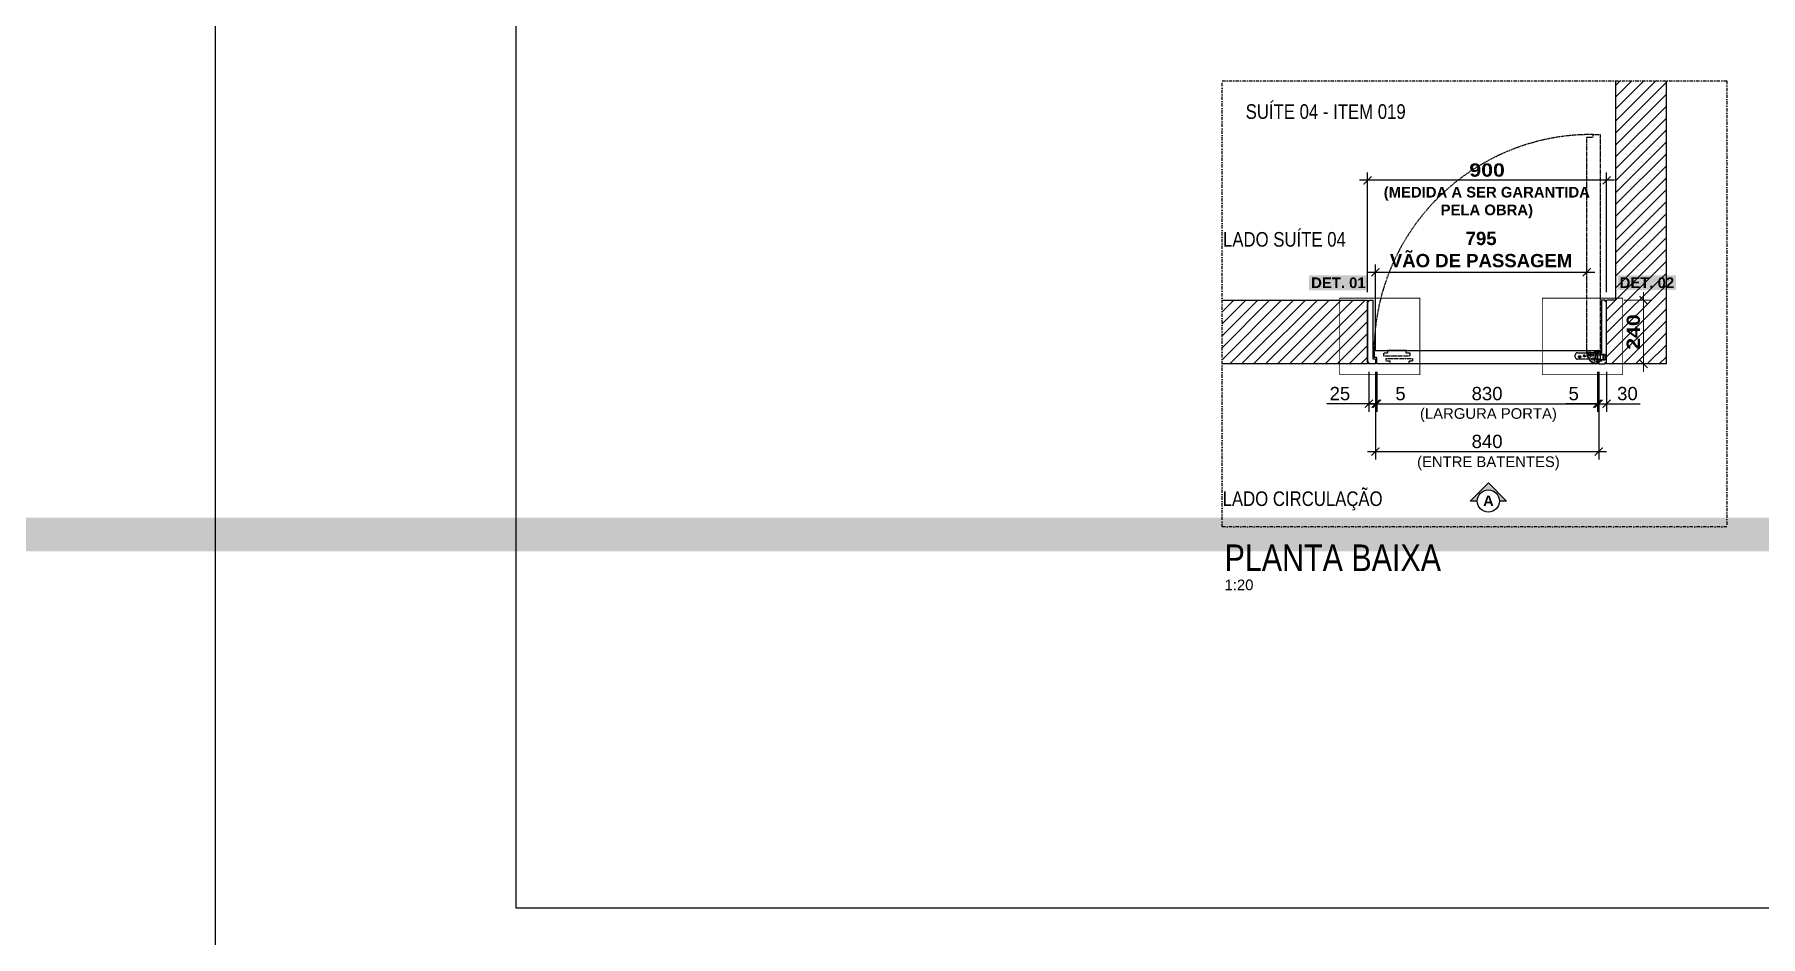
# Model space of a CAD drawing. Header units: millimetres. Extents: x -63251 to 507826, y 5339 to 217512.
# Drawn here: x 52101 to 58597, y 87671 to 91065 of the extents above; entities that cross this region are included whole.
import ezdxf
from ezdxf import colors
from ezdxf.entities.mleader import LeaderData, LeaderLine
from ezdxf.math import Vec2, Vec3

# ---------------------------------------------------------------- set-up
doc = ezdxf.new("R2010")
doc.units = ezdxf.units.MM
doc.header["$PDMODE"] = 3
for name, pattern in [('CONTINU', [0]), ('TRAÇO 1-1', [9.524999999999995, 6.349999999999998, -3.174999999999998]), ('TRAÇO E PONTO 1-1', [25.399999999999995, 12.7, -6.349999999999998, 0, -6.349999999999998])]:
    doc.linetypes.add(name, pattern=pattern)
doc.layers.add('ARQ-COTA', color=12, linetype='Continuous', lineweight=9)
for name, color, linetype in [('COTAS', 9, 'Continuous'), ('DB 1475.24 - Amanda Rosales e Bruno Haidar - Terreo - Obra$0$ARQ-PISO-01', 8, 'Continuous'), ('DETALHE', 10, 'Continuous'), ('FERRAGEM', 3, 'Continuous'), ('LAYOUT', 4, 'Continuous'), ('MARCENARIA', 4, 'Continuous'), ('MARCENARIA . M', 4, 'Continuous'), ('PAREDE', 94, 'Continuous'), ('PROJEÇÃO', 8, 'Continuous'), ('TEXTO', 105, 'Continuous'), ('TEXTO TRAÇO PONTO', 105, 'TRAÇO E PONTO 1-1')]:
    doc.layers.add(name, color=color, linetype=linetype)
doc.styles.add('1-1', font='arial.ttf', dxfattribs={"height": 0.2})
doc.styles.add('MEDIDA OFICIAL', font='ariblk.ttf')
doc.styles.add('PADRÃO', font='arial.ttf')
doc.styles.add('PADRÃO NEGRITO', font='arialbd.ttf')
doc.styles.add('TITULO', font='swissck.ttf')
doc.dimstyles.new('1-20', dxfattribs={"dimscale": 20, "dimtxt": 2.5, "dimasz": 1.5, "dimexe": 1.5, "dimexo": 1.5, "dimtad": 1, "dimtxsty": 'PADRÃO', "dimblk": 'ARCHTICK', "dimcen": 2.5, "dimdle": 1.5, "dimclrd": 9, "dimclre": 9, "dimclrt": 6, "dimadec": 0, "dimazin": 0, "dimtfac": 1, "dimtmove": 0, "dimatfit": 3, "dimfxl": 1.25, "dimlwd": -1, "dimlwe": -1, "dimarcsym": 0})
doc.dimstyles.new('1-20 VERDE', dxfattribs={"dimscale": 20, "dimtxt": 2.5, "dimasz": 1.5, "dimexe": 1.5, "dimexo": 1.5, "dimtad": 1, "dimtxsty": 'PADRÃO NEGRITO', "dimblk": 'ARCHTICK', "dimcen": 2.5, "dimdle": 1.5, "dimclrd": 9, "dimclre": 9, "dimclrt": 102, "dimadec": 0, "dimazin": 0, "dimtfac": 1, "dimtmove": 0, "dimatfit": 3, "dimfxl": 1.25, "dimlwd": -1, "dimlwe": -1, "dimarcsym": 0})
doc.dimstyles.new('Med. Ofic.1-20', dxfattribs={"dimscale": 20, "dimtxt": 2.5, "dimasz": 1.5, "dimexe": 1.5, "dimexo": 1.5, "dimtad": 1, "dimtxsty": 'MEDIDA OFICIAL', "dimblk": 'ARCHTICK', "dimcen": 2.5, "dimdle": 1.5, "dimclrd": 9, "dimclre": 9, "dimclrt": 10, "dimadec": 0, "dimazin": 0, "dimtfac": 1, "dimtmove": 0, "dimatfit": 3, "dimfxl": 1.25, "dimlwd": -1, "dimlwe": -1, "dimarcsym": 0})

# ---------------------------------------------------------------- blocks, each defined once
blk = doc.blocks.new('_ArchTick')
at = {"color": 0, "linetype": 'ByBlock', "const_width": 0.15}
blk.add_lwpolyline([(-0.5, -0.5), (0.5, 0.5)], dxfattribs=at)
blk = doc.blocks.new('*D1465')
at = {"layer": 'ARQ-COTA', "color": 9, "transparency": 16777216}
for p, q in [((58082.78256184279, 90065.69734134129), (58186.69057094271, 90065.69734134129)), ((58082.78256184279, 89825.69734134129), (58186.69057094271, 89825.69734134129))]:
    blk.add_line(p, q, dxfattribs=at)
at = {"layer": 'ARQ-COTA', "color": 9, "linetype": 'Continuous', "transparency": 16777216}
blk.add_line((58156.69057094271, 90095.69734134129), (58156.69057094271, 89795.69734134129), dxfattribs=at)
at = {"layer": 'Defpoints', "color": 0, "transparency": 16777216}
for p in [(58052.78256184279, 90065.69734134129), (58052.78256184279, 89825.69734134129), (58156.69057094271, 89825.69734134129)]:
    blk.add_point(p, dxfattribs=at)
at = {"layer": 'ARQ-COTA', "color": 9, "transparency": 16777216, "xscale": 30, "yscale": 30, "zscale": 30}
for p, rotation in [((58156.69057094271, 90065.69734134129), 90), ((58156.69057094271, 89825.69734134129), 270)]:
    blk.add_blockref('_ArchTick', p, dxfattribs=dict(at, rotation=rotation))
at = {"layer": 'ARQ-COTA', "color": 10, "transparency": 16777216, "insert": (58118.33791064259, 89945.69734134126), "char_height": 50, "attachment_point": 5, "rotation": 90, "style": 'MEDIDA OFICIAL'}
blk.add_mtext('240', dxfattribs=at)
blk = doc.blocks.new('*D1466')
at = {"layer": 'COTAS', "color": 9, "ltscale": 0.4, "transparency": 16777216}
for p, q in [((57117.7820335358, 90170.3699461304), (57972.7647224809, 90170.3699461304)), ((57147.7820335358, 89874.69779349279), (57147.7820335358, 90200.3699461304)), ((57942.7647224809, 90167.69403418861), (57942.7647224809, 90200.3699461304))]:
    blk.add_line(p, q, dxfattribs=at)
at = {"layer": 'Defpoints', "color": 0, "ltscale": 0.4, "transparency": 16777216}
for p in [(57942.7647224809, 90170.3699461304), (57942.7647224809, 90137.69403418861), (57147.7820335358, 89844.69779349279)]:
    blk.add_point(p, dxfattribs=at)
at = {"layer": 'COTAS', "color": 9, "ltscale": 0.4, "transparency": 16777216, "xscale": 30, "yscale": 30, "zscale": 30, "rotation": 180}
blk.add_blockref('_ArchTick', (57147.7820335358, 90170.3699461304), dxfattribs=at)
at = {"layer": 'COTAS', "color": 9, "ltscale": 0.4, "transparency": 16777216, "xscale": 30, "yscale": 30, "zscale": 30}
blk.add_blockref('_ArchTick', (57942.7647224809, 90170.3699461304), dxfattribs=at)
at = {"layer": 'COTAS', "color": 102, "ltscale": 0.4, "transparency": 16777216, "insert": (57545.27337800835, 90255.81219260607), "char_height": 50, "width": 753.9793209792115, "attachment_point": 5, "style": 'PADRÃO NEGRITO'}
blk.add_mtext('795 ^JVÃO DE PASSAGEM', dxfattribs=at)
blk = doc.blocks.new('*D1184')
at = {"layer": 'COTAS', "color": 9, "transparency": 16777216}
for p, q in [((57147.7820335358, 89795.69734134126), (57147.7820335358, 89645.69734134126)), ((57152.7820335358, 89795.69734134126), (57152.7820335358, 89645.69734134126)), ((57147.7820335358, 89675.69734134126), (57117.7820335358, 89675.69734134126)), ((57147.7820335358, 89675.69734134126), (57152.7820335358, 89675.69734134126)), ((57152.7820335358, 89675.69734134126), (57270.9334660051, 89675.69734134126))]:
    blk.add_line(p, q, dxfattribs=at)
at = {"layer": 'Defpoints', "color": 0, "transparency": 16777216}
for p in [(57147.7820335358, 89825.69734134126), (57152.7820335358, 89825.69734134126), (57152.7820335358, 89675.69734134126)]:
    blk.add_point(p, dxfattribs=at)
at = {"layer": 'COTAS', "color": 9, "transparency": 16777216, "xscale": 30, "yscale": 30, "zscale": 30}
blk.add_blockref('_ArchTick', (57147.7820335358, 89675.69734134126), dxfattribs=at)
at = {"layer": 'COTAS', "color": 9, "transparency": 16777216, "xscale": 30, "yscale": 30, "zscale": 30, "rotation": 180}
blk.add_blockref('_ArchTick', (57152.7820335358, 89675.69734134126), dxfattribs=at)
at = {"layer": 'COTAS', "color": 6, "transparency": 16777216, "insert": (57241.85774977045, 89713.62367149132), "char_height": 50, "attachment_point": 5, "style": 'PADRÃO'}
blk.add_mtext('5', dxfattribs=at)
blk = doc.blocks.new('*D1185')
at = {"layer": 'COTAS', "color": 9, "transparency": 16777216}
for p, q in [((57152.7820335358, 89795.69734134126), (57152.7820335358, 89645.69734134129)), ((57982.78433525909, 89795.69756628713), (57982.78433525909, 89645.69734134129)), ((57122.7820335358, 89675.69734134129), (58012.78433525909, 89675.69734134129))]:
    blk.add_line(p, q, dxfattribs=at)
at = {"layer": 'Defpoints', "color": 0, "transparency": 16777216}
for p in [(57152.7820335358, 89825.69734134126), (57982.78433525909, 89825.69756628713), (57982.78433525909, 89675.69734134129)]:
    blk.add_point(p, dxfattribs=at)
at = {"layer": 'COTAS', "color": 9, "transparency": 16777216, "xscale": 30, "yscale": 30, "zscale": 30, "rotation": 180}
blk.add_blockref('_ArchTick', (57152.7820335358, 89675.69734134129), dxfattribs=at)
at = {"layer": 'COTAS', "color": 9, "transparency": 16777216, "xscale": 30, "yscale": 30, "zscale": 30}
blk.add_blockref('_ArchTick', (57982.78433525909, 89675.69734134129), dxfattribs=at)
at = {"layer": 'COTAS', "color": 6, "transparency": 16777216, "insert": (57567.78318439744, 89713.74304393338), "char_height": 50, "attachment_point": 5, "style": 'PADRÃO'}
blk.add_mtext('830', dxfattribs=at)
blk = doc.blocks.new('*D1186')
at = {"layer": 'COTAS', "color": 9, "transparency": 16777216}
for p, q in [((57982.78433525909, 89795.69756628713), (57982.78433525909, 89645.69734134129)), ((57987.78279178908, 89795.69726740767), (57987.78279178908, 89645.69734134129)), ((57982.78433525909, 89675.69734134129), (57864.63290278978, 89675.69734134129)), ((57987.78279178908, 89675.69734134129), (57982.78433525909, 89675.69734134129)), ((57987.78279178908, 89675.69734134129), (58017.78279178908, 89675.69734134129))]:
    blk.add_line(p, q, dxfattribs=at)
at = {"layer": 'Defpoints', "color": 0, "transparency": 16777216}
for p in [(57982.78433525909, 89825.69756628713), (57987.78279178908, 89825.69726740767), (57982.78433525909, 89675.69734134129)]:
    blk.add_point(p, dxfattribs=at)
at = {"layer": 'COTAS', "color": 9, "transparency": 16777216, "xscale": 30, "yscale": 30, "zscale": 30}
blk.add_blockref('_ArchTick', (57982.78433525909, 89675.69734134129), dxfattribs=at)
at = {"layer": 'COTAS', "color": 9, "transparency": 16777216, "xscale": 30, "yscale": 30, "zscale": 30, "rotation": 180}
blk.add_blockref('_ArchTick', (57987.78279178908, 89675.69734134129), dxfattribs=at)
at = {"layer": 'COTAS', "color": 6, "transparency": 16777216, "insert": (57893.70861902444, 89713.62367149135), "char_height": 50, "attachment_point": 5, "style": 'PADRÃO'}
blk.add_mtext('5', dxfattribs=at)
blk = doc.blocks.new('*D1187')
at = {"layer": 'COTAS', "color": 9, "transparency": 16777216}
for p, q in [((57147.78203353583, 89645.69734134129), (57147.78203353583, 89465.69734134129)), ((57987.78279178908, 89645.69734134123), (57987.78279178908, 89465.69734134129)), ((57117.78203353583, 89495.69734134129), (58017.78279178908, 89495.69734134129))]:
    blk.add_line(p, q, dxfattribs=at)
at = {"layer": 'Defpoints', "color": 0, "transparency": 16777216}
for p in [(57147.78203353583, 89675.69734134129), (57987.78279178908, 89675.69734134123), (57987.78279178908, 89495.69734134129)]:
    blk.add_point(p, dxfattribs=at)
at = {"layer": 'COTAS', "color": 9, "transparency": 16777216, "xscale": 30, "yscale": 30, "zscale": 30, "rotation": 180}
blk.add_blockref('_ArchTick', (57147.78203353583, 89495.69734134129), dxfattribs=at)
at = {"layer": 'COTAS', "color": 9, "transparency": 16777216, "xscale": 30, "yscale": 30, "zscale": 30}
blk.add_blockref('_ArchTick', (57987.78279178908, 89495.69734134129), dxfattribs=at)
at = {"layer": 'COTAS', "color": 6, "transparency": 16777216, "insert": (57567.78241266245, 89533.72599072738), "char_height": 50, "attachment_point": 5, "style": 'PADRÃO'}
blk.add_mtext('840', dxfattribs=at)
blk = doc.blocks.new('*D1188')
at = {"layer": 'COTAS', "color": 9, "transparency": 16777216}
for p, q in [((57987.78279178908, 89795.69726740767), (57987.78279178908, 89645.69734134129)), ((58017.78256184276, 89795.69734134126), (58017.78256184276, 89645.69734134129)), ((57957.78279178908, 89675.69734134129), (58017.78256184276, 89675.69734134129)), ((58017.78256184276, 89675.69734134129), (58144.20138858219, 89675.69734134129))]:
    blk.add_line(p, q, dxfattribs=at)
at = {"layer": 'Defpoints', "color": 0, "transparency": 16777216}
for p in [(57987.78279178908, 89825.69726740767), (58017.78256184276, 89825.69734134126), (58017.78256184276, 89675.69734134129)]:
    blk.add_point(p, dxfattribs=at)
at = {"layer": 'COTAS', "color": 9, "transparency": 16777216, "xscale": 30, "yscale": 30, "zscale": 30, "rotation": 180}
blk.add_blockref('_ArchTick', (57987.78279178908, 89675.69734134129), dxfattribs=at)
at = {"layer": 'COTAS', "color": 9, "transparency": 16777216, "xscale": 30, "yscale": 30, "zscale": 30}
blk.add_blockref('_ArchTick', (58017.78256184276, 89675.69734134129), dxfattribs=at)
at = {"layer": 'COTAS', "color": 6, "transparency": 16777216, "insert": (58095.99197521247, 89713.74304393338), "char_height": 50, "attachment_point": 5, "style": 'PADRÃO'}
blk.add_mtext('30', dxfattribs=at)
blk = doc.blocks.new('*D1189')
at = {"layer": 'COTAS', "color": 9, "transparency": 16777216}
for p, q in [((57122.78256184276, 89795.69734134126), (57122.78256184276, 89645.69734134129)), ((57147.7820335358, 89795.69734134126), (57147.7820335358, 89645.69734134129)), ((57122.78256184276, 89675.69734134129), (56964.9312657991, 89675.69734134129)), ((57147.7820335358, 89675.69734134129), (57122.78256184276, 89675.69734134129)), ((57147.7820335358, 89675.69734134129), (57177.7820335358, 89675.69734134129))]:
    blk.add_line(p, q, dxfattribs=at)
at = {"layer": 'Defpoints', "color": 0, "transparency": 16777216}
for p in [(57122.78256184276, 89825.69734134126), (57147.7820335358, 89825.69734134126), (57122.78256184276, 89675.69734134129)]:
    blk.add_point(p, dxfattribs=at)
at = {"layer": 'COTAS', "color": 9, "transparency": 16777216, "xscale": 30, "yscale": 30, "zscale": 30}
blk.add_blockref('_ArchTick', (57122.78256184276, 89675.69734134129), dxfattribs=at)
at = {"layer": 'COTAS', "color": 9, "transparency": 16777216, "xscale": 30, "yscale": 30, "zscale": 30, "rotation": 180}
blk.add_blockref('_ArchTick', (57147.7820335358, 89675.69734134129), dxfattribs=at)
at = {"layer": 'COTAS', "color": 6, "transparency": 16777216, "insert": (57013.85691382094, 89713.72599072738), "char_height": 50, "attachment_point": 5, "style": 'PADRÃO'}
blk.add_mtext('25', dxfattribs=at)
blk = doc.blocks.new('I 02')
at = {"layer": 'TEXTO', "linetype": 'CONTINU'}
h = blk.add_hatch(color=8, dxfattribs=at)
edge = h.paths.add_edge_path()
edge.add_line((-1945.137073687943, 2848.705916436247), (-1951.755593159756, 2855.324435908059))
edge.add_line((-1951.755593159727, 2855.324435908088), (-1951.755593159763, 2852.761916436204))
edge.add_ellipse((-1951.755593159814, 2848.705916436247), major_axis=(2.868025104479564, 2.868025104479564), ratio=0.9999999999968038, start_angle=225.0000000000916, end_angle=405.0000000000916, ccw=False)
edge.add_line((-1951.755593159814, 2844.649916436264), (-1951.755593159814, 2842.08739696447))
edge.add_line((-1951.755593159814, 2842.087396964463), (-1945.137073687965, 2848.705916436276))
for p, q in [((-1951.755593159727, 2855.324435908088), (-1945.137073687856, 2848.705916436217)), ((-1951.755593159727, 2852.761916436199), (-1951.755593159727, 2855.324435908088)), ((-1945.137073687856, 2848.705916436217), (-1951.755593159756, 2842.087396964375)), ((-1951.755593159756, 2842.087396964375), (-1951.755593159727, 2844.649916436264))]:
    blk.add_line(p, q, dxfattribs=at)
blk.add_circle((-1951.755593159727, 2848.705916436217), 4.056, dxfattribs=at)
blk.add_circle((-1951.755593159727, 2848.705916436217), 4.056, dxfattribs=at)
blk = doc.blocks.new('*D728')
at = {"layer": 'COTAS', "color": 9, "linetype": 'Continuous', "ltscale": 0.4, "transparency": 16777216}
blk.add_line((58047.78282207093, 90516.53814517846), (57087.78256184276, 90516.53814517846), dxfattribs=at)
at = {"layer": 'COTAS', "color": 9, "ltscale": 0.4, "transparency": 16777216}
for p, q in [((57117.78256184276, 90095.69734134126), (57117.78256184276, 90546.53814517846)), ((58017.78282207093, 90095.69734134126), (58017.78282207093, 90546.53814517846))]:
    blk.add_line(p, q, dxfattribs=at)
at = {"layer": 'Defpoints', "color": 0, "ltscale": 0.4, "transparency": 16777216}
for p in [(57117.78256184276, 90516.53814517846), (57117.78256184276, 90065.69734134126), (58017.78282207093, 90065.69734134126)]:
    blk.add_point(p, dxfattribs=at)
at = {"layer": 'COTAS', "color": 9, "ltscale": 0.4, "transparency": 16777216, "xscale": 30, "yscale": 30, "zscale": 30, "rotation": 180}
blk.add_blockref('_ArchTick', (57117.78256184276, 90516.53814517846), dxfattribs=at)
at = {"layer": 'COTAS', "color": 9, "ltscale": 0.4, "transparency": 16777216, "xscale": 30, "yscale": 30, "zscale": 30}
blk.add_blockref('_ArchTick', (58017.78282207093, 90516.53814517846), dxfattribs=at)
at = {"layer": 'COTAS', "color": 10, "ltscale": 0.4, "transparency": 16777216, "insert": (57567.78269195685, 90554.8908054786), "char_height": 50, "attachment_point": 5, "style": 'MEDIDA OFICIAL'}
blk.add_mtext('900', dxfattribs=at)

msp = doc.modelspace()

# ---------------------------------------------------------------- hatches: boundary and pattern name
at = {"transparency": 33554636}
h = msp.add_hatch(dxfattribs=at)
h.set_pattern_fill('DOTS', color=254, scale=0.5, angle=-1.272221872585407e-14)
h.set_pattern_definition([(360, (24088.0774022347, 74831.93875096834), (0.3968750000000002, 0.7937499999999998), [0, -0.79375])])
edge = h.paths.add_edge_path()
edge.add_arc((57916.28607068787, 89852.71329390063), 4.000306503922528, -360, 0)
h = msp.add_hatch(dxfattribs=at)
h.set_pattern_fill('DOTS', color=254, scale=0.5, angle=-1.272221872585407e-14)
h.set_pattern_definition([(360, (24106.07787371163, 74834.94055421298), (0.3968750000000002, 0.7937499999999998), [0, -0.79375])])
edge = h.paths.add_edge_path()
edge.add_arc((57934.2865421648, 89855.71509714526), 3.999412936503824, -360, 0)
h = msp.add_hatch(dxfattribs=at)
h.set_pattern_fill('DOTS', color=254, scale=0.5, angle=-1.272221872585407e-14)
h.set_pattern_definition([(360, (24123.07786871986, 74837.94349302197), (0.3968750000000002, 0.7937499999999998), [0, -0.79375])])
edge = h.paths.add_edge_path()
edge.add_arc((57951.28653717303, 89858.71803595425), 3.997447665273352, -360, 0)
h = msp.add_hatch(dxfattribs=at)
h.set_pattern_fill('DOTS', color=254, scale=0.5, angle=-1.272221872585407e-14)
h.set_pattern_definition([(360, (24156.0742829021, 74846.44138657468), (0.3968750000000002, 0.7937499999999998), [0, -0.79375])])
edge = h.paths.add_edge_path()
edge.add_arc((57984.28295135516, 89867.21592950702), 3.500000067462679, -360, 0)
at = {"layer": 'DB 1475.24 - Amanda Rosales e Bruno Haidar - Terreo - Obra$0$ARQ-PISO-01'}
h = msp.add_hatch(dxfattribs=at)
h.set_pattern_fill('ANSI31', color=256, scale=10, angle=360)
h.set_pattern_definition([(45, (1541.512993843338, -299.8226668179268), (-22.45064030267288, 22.45064030267289), [])])
h.paths.add_polyline_path([(57117.78256184276, 90065.69734134126), (56570.13457106362, 90065.69734134126), (56570.13457106362, 89825.69734134126), (57122.78256184276, 89825.69734134126), (57117.78256184276, 89830.6973146814)])
h.paths.add_polyline_path([(58242.78256184276, 90890.69734134126), (58052.78256184276, 90890.69734134126), (58052.78256184276, 90065.69734134126), (58017.78256184276, 90065.69734134126), (58017.78256184276, 89825.69734134126), (58242.78256184276, 89825.69734134126)])
at = {"layer": 'MARCENARIA . M'}
h = msp.add_hatch(dxfattribs=at)
h.set_pattern_fill('DOTS', color=10, scale=3.673915750624608, angle=25.5217806331207)
h.set_pattern_definition([(25.52178063312064, (38041.71199590857, 60611.78407520722), (0.1187266593012806, 6.519674808681685), [0, -5.83234125411655])])
h.paths.add_polyline_path([(57982.78279824718, 89825.6976217945), (57984.28295162457, 89867.21592950696), (57942.76475137449, 89868.71905407213, 0.4142345229652519)])

# ---------------------------------------------------------------- linework, layer by layer
at = {"layer": 'DETALHE', "linetype": 'TRAÇO 1-1', "ltscale": 0.4, "const_width": 3}
for points in [[(57314.81772804243, 89785.15689421532), (57314.81772804243, 90072.90368666276), (57012.58998795372, 90072.90368666261), (57012.58998795372, 89785.15689421518)], [(58078.12698144728, 89785.15689421532), (58078.12698144728, 90072.90368666276), (57775.89924135857, 90072.90368666261), (57775.89924135857, 89785.15689421518)]]:
    msp.add_lwpolyline(points, close=True, dxfattribs=at)
at = {"layer": 'FERRAGEM', "color": 102, "linetype": 'TRAÇO 1-1', "ltscale": 0.1}
for points in [[(57975.78285929101, 89872.71594662461), (57992.78285498038, 89872.71594662461), (57992.78285498038, 89843.71594231398), (57907.78285498038, 89843.71594231398, -0.414213562373095), (57899.78285498038, 89851.71594231398), (57899.78285498038, 89859.71594231398, -0.4142135623730969), (57907.78285498038, 89867.71594231398), (57970.78285498038, 89867.71594231398, -0.4142135623731218)], [(57984.28296299855, 89842.21594669452), (58004.78296299855, 89842.21594669452), (58004.78296299855, 89859.21594669452), (57992.78296299855, 89859.21594669452), (57992.78296299855, 89867.21594669452, 0.9999999999999999), (57975.78296299855, 89867.21594669452), (57975.78296299855, 89850.71594669452, 0.414213562373095)]]:
    msp.add_lwpolyline(points, format="xyb", close=True, dxfattribs=at)
msp.add_lwpolyline([(58004.78296299855, 89840.71594669452), (58011.78296299855, 89840.71594669452), (58011.78296299855, 89860.71594669452), (58004.78296299855, 89860.71594669452)], close=True, dxfattribs=at)
for centre, radius in [((57916.28549137915, 89852.71387349282), 3.999726869755961), ((57916.28637738508, 89852.71367232679), 2.250368289408312), ((57934.28577994154, 89855.71478330539), 3.999726869754398), ((57934.28666594409, 89855.71467996741), 2.250368289408312), ((57951.28685113235, 89858.71575673742), 3.999726869757812), ((57951.28778262198, 89858.71453184381), 2.249533313915948), ((57984.28295142268, 89867.21592950702), 3.5), ((57984.28295142268, 89867.21592950702), 2.5), ((57984.28295142268, 89867.21592950702), 1.5)]:
    msp.add_circle(centre, radius, dxfattribs=at)
at = {"layer": 'LAYOUT', "color": 10, "linetype": 'TRAÇO 1-1', "ltscale": 0.5}
for points in [[(57911.08619498234, 89852.71391145527), (57921.48631236417, 89852.71426755402)], [(57916.28655548466, 89847.5121462126), (57916.2861993525, 89857.91324187673)], [(57929.08648354135, 89855.71491909589), (57939.48660092318, 89855.71527519464)], [(57934.28623119072, 89850.51357101431), (57934.28587505856, 89860.91466667844)], [(57946.08696779149, 89858.71491422117), (57956.48904173757, 89858.71527038692)], [(57951.28671540733, 89852.99947279142), (57951.28635927517, 89863.40056845549)], [(57979.06442240613, 89867.21575082521), (57989.46453978795, 89867.21610692397)], [(57979.92538654007, 89867.21578030448), (57988.63698895619, 89867.21607858871)], [(57984.2641700555, 89862.01440274363), (57984.26381392333, 89872.41549840776)]]:
    msp.add_lwpolyline(points, dxfattribs=at)
at = {"layer": 'MARCENARIA'}
for points in [[(57117.7820335358, 89830.6975130405), (57117.7820335358, 90060.69738579963), (57122.78203353615, 90060.69738579963), (57122.78203353615, 90065.69734134126), (57137.7820335358, 90065.69734134126), (57137.7820335358, 89844.69779349279), (57147.7820335358, 89844.69779349279), (57147.7820335358, 89825.6975130405), (57122.78203353615, 89825.6975130405), (57122.78203353615, 89830.6975130405), (57117.7820335358, 89830.6975130405)], [(58017.78279178908, 89830.69734134129), (58017.78279178911, 90060.69734134147), (58012.78279178911, 90060.69734134147), (58012.78276112817, 90065.69734134126), (57997.78158988043, 90065.69724935127), (57997.78189035758, 89860.71594669452), (58011.78296299855, 89860.71594669452), (58011.78296299855, 89840.71594669452), (57997.78219083473, 89840.71594669452), (57997.78279178908, 89835.69730530155), (57987.78279178908, 89835.69730530155), (57987.78279178908, 89825.69734134132), (58012.78279178908, 89825.69734134129), (58012.78279178908, 89830.69734134129), (58017.78279178908, 89830.69734134129)], [(57152.7820335358, 89825.69751304042), (57152.7820335358, 89849.65982750503), (57142.78279733413, 89849.65982750503), (57142.78126973746, 89875.69775151327), (57992.78232979105, 89875.6977515133), (57992.78204932529, 89840.69733811382), (57982.78204932535, 89840.69761588771), (57982.78205578349, 89825.69779349372), (57152.67855486672, 89825.69751304042)]]:
    msp.add_lwpolyline(points, dxfattribs=at)
at = {"layer": 'MARCENARIA . M', "color": 3}
msp.add_ray((52780.75883185354, 117220.801069048), (0, -1), dxfattribs=at)
at = {"layer": 'MARCENARIA . M', "color": 10}
msp.add_lwpolyline([(57982.7826702421, 89825.69407911939), (57984.28295162457, 89867.21592950702), (57942.76475137449, 89868.71905407208, 0.414245366096158), (57982.78433525909, 89825.69756628713)], format="xyb", dxfattribs=at)
at = {"layer": 'PAREDE'}
for p, q in [((58052.78256184276, 90065.69734134126), (58052.78256184276, 90890.69734134126)), ((58242.78256184276, 89825.69734134126), (58242.78256184276, 90890.69734134126)), ((58017.78256184276, 89825.69734134126), (58017.78256184276, 90065.69734134126)), ((58052.7825618428, 90065.69734134126), (58017.7825618428, 90065.69734134126)), ((58242.78256184276, 89825.69734134126), (58017.78256184276, 89825.69734134126))]:
    msp.add_line(p, q, dxfattribs=at)
msp.add_lwpolyline([(56570.13457106362, 90065.69734134126), (57117.78256184276, 90065.69734134126), (57117.78256184276, 89825.69734134126), (56570.13457106362, 89825.69734134126)], dxfattribs=at)
at = {"layer": 'PROJEÇÃO', "color": 21, "linetype": 'TRAÇO 1-1', "ltscale": 0.5}
msp.add_lwpolyline([(57942.76453515798, 90678.71608934246), (57966.7268496226, 90678.71608934246), (57966.72684962262, 90688.71532554415), (57992.76477363084, 90688.71685314082), (57992.76477363086, 89858.7165513405), (57957.76436023139, 89858.71683180626), (57957.76463800526, 89868.7168318062), (57942.76481561128, 89868.71682534806), (57942.76453515798, 90678.71608934246)], dxfattribs=at)
for points in [[(57262.67855486672, 89875.69751304042), (57192.67855486672, 89875.69751304042), (57192.67855486672, 89865.69751304042), (57177.67855486672, 89865.69751304042), (57177.67855486672, 89855.69751304042), (57277.67855486672, 89855.69751304042), (57277.67855486672, 89865.69751304042), (57262.67855486672, 89865.69751304042)], [(57272.67855486672, 89825.69751304042), (57202.67855486672, 89825.69751304042), (57202.67855486672, 89835.69751304042), (57187.67855486672, 89835.69751304042), (57187.67855486672, 89845.69751304042), (57287.67855486672, 89845.69751304042), (57287.67855486672, 89835.69751304042), (57272.67855486672, 89835.69751304042)]]:
    msp.add_lwpolyline(points, close=True, dxfattribs=at)
msp.add_arc((57959.74687634631, 89871.48945767013), 817.2556755075718, 89.51064534178475, 181.530603568119, dxfattribs=at)

# ---------------------------------------------------------------- texts
at = {"layer": 'COTAS', "color": 6, "char_height": 40, "attachment_point": 2, "style": 'PADRÃO'}
for s, insert, width in [('{\\fArial|b1|i0|c0|p34;\\C10;(MEDIDA A SER GARANTIDA PELA OBRA)}', (57566.78437909248, 90491.91800174143), 776.2826501496511), ('(LARGURA PORTA)', (57572.78212797079, 89659.04842214915), 1349.999999996608), ('(ENTRE BATENTES)', (57572.78212797077, 89477.65603566307), 1349.999999996608)]:
    msp.add_mtext(s, dxfattribs=dict(at, insert=insert, width=width))
at = {"layer": 'DETALHE', "color": 105, "char_height": 40, "width": 203.4144438362202, "attachment_point": 1, "style": 'PADRÃO', "bg_fill": 1, "box_fill_scale": 1.2, "bg_fill_color": 50, "bg_fill_transparency": 0}
for s, insert in [('{\\fArial|b1|i0|c0|p34;DET. 01}', (56905.60506259109, 90151.04199740075)), ('{\\fArial|b1|i0|c0|p34;DET. 02}', (58066.7559686235, 90151.3640337126))]:
    msp.add_mtext(s, dxfattribs=dict(at, insert=insert))
at = {"layer": 'TEXTO', "color": 1, "char_height": 55, "attachment_point": 7, "style": 'TITULO'}
for s, insert, width in [('\\pxqc;SUÍTE 04 - ITEM 019', (56508.27890118933, 90747.11555380267), 904.1601364982853), ('\\pxqc;LADO SUÍTE 04', (56457.54616752658, 90266.18453886436), 695.1615781581568)]:
    msp.add_mtext(s, dxfattribs=dict(at, insert=insert, width=width))
at = {"layer": 'TEXTO', "color": 1, "linetype": 'Continuous', "insert": (57572.78856818509, 89310.66737134816), "char_height": 39.16799999999999, "width": 105.6112522431806, "attachment_point": 5, "style": 'PADRÃO'}
msp.add_mtext('{\\fArial|b1|i0|c0|p34;A}', dxfattribs=at)

# ---------------------------------------------------------------- dimensions: what is measured, and where the dimension line sits
at = {"layer": 'ARQ-COTA'}
dim = msp.add_linear_dim(base=(58156.69057094271, 89825.69734134129), p1=(58052.78256184276, 90065.69734134126), p2=(58052.78256184276, 89825.69734134126), angle=90, dimstyle='Med. Ofic.1-20', dxfattribs=at)
dim.commit()
dim.dimension.update_dxf_attribs({"geometry": '*D1465', "text_midpoint": (58118.33791064259, 89945.69734134126)})
at = {"layer": 'COTAS', "color": 7, "ltscale": 0.4, "true_color": 0xededed}
dim = msp.add_linear_dim(base=(57117.78256184276, 90516.53814517846), p1=(58017.78282207093, 90065.69734134126), p2=(57117.78256184276, 90065.69734134126), angle=180, dimstyle='Med. Ofic.1-20', dxfattribs=at)
dim.commit()
dim.dimension.update_dxf_attribs({"geometry": '*D728', "text_midpoint": (57567.78269195685, 90554.8908054786)})
at = {"layer": 'COTAS', "ltscale": 0.4}
dim = msp.add_linear_dim(base=(57942.7647224809, 90170.3699461304), p1=(57147.7820335358, 89844.69779349279), p2=(57942.7647224809, 90137.69403418861), text='<> ^JVÃO DE PASSAGEM', dimstyle='1-20 VERDE', override={"dimdec": 0}, dxfattribs=at)
dim.commit()
dim.dimension.update_dxf_attribs({"geometry": '*D1466', "text_midpoint": (57545.27337800835, 90255.81219260607)})
at = {"layer": 'COTAS', "color": 6}
dim = msp.add_linear_dim(base=(57122.78256184276, 89675.69734134129), p1=(57147.7820335358, 89825.69734134126), p2=(57122.78256184276, 89825.69734134126), angle=180, dimstyle='1-20', dxfattribs=at)
dim.commit()
dim.dimension.update_dxf_attribs({"geometry": '*D1189', "text_midpoint": (57013.85691382094, 89713.72599072738)})
for base, p1, p2, picture, middle in [((57152.7820335358, 89675.69734134126), (57147.7820335358, 89825.69734134126), (57152.7820335358, 89825.69734134126), '*D1184', (57241.85774977045, 89713.62367149132)), ((57982.78433525909, 89675.69734134129), (57152.7820335358, 89825.69734134126), (57982.78433525909, 89825.69756628713), '*D1185', (57567.78318439744, 89713.74304393338)), ((57982.78433525909, 89675.69734134129), (57987.78279178908, 89825.69726740767), (57982.78433525909, 89825.69756628713), '*D1186', (57893.70861902444, 89713.62367149135)), ((58017.78256184276, 89675.69734134129), (57987.78279178908, 89825.69726740767), (58017.78256184276, 89825.69734134126), '*D1188', (58095.99197521247, 89713.74304393338)), ((57987.78279178908, 89495.69734134129), (57147.78203353583, 89675.69734134129), (57987.78279178908, 89675.69734134123), '*D1187', (57567.78241266245, 89533.72599072738))]:
    dim = msp.add_linear_dim(base=base, p1=p1, p2=p2, dimstyle='1-20', dxfattribs=at)
    dim.commit()
    dim.dimension.update_dxf_attribs({"geometry": picture, "text_midpoint": middle})

# ---------------------------------------------------------------- leaders
at = {"layer": 'COTAS'}
ml = msp.add_multileader_mtext('Standard', dxfattribs=at)
ml.set_content('PORTAS DE CORRER COM {\\fArial|b1|i0|c0|p34;\\C10;ACABAMENTO} {\\fArial|b1|i0|c0|p34;EM LÂMINAS NATURAIS DE CARVALHO EUROPEU}', color=105, style='1-1')
ml.set_leader_properties(color=256, linetype='ByLayer', lineweight=-1)
ml.build(insert=Vec2(0, 0))
ml.multileader.update_dxf_attribs({"text_left_attachment_type": 2, "text_right_attachment_type": 2, "dogleg_length": 0.36, "arrow_head_size": 20, "scale": 200})
ctx = ml.context
ctx.base_point, ctx.scale, ctx.char_height, ctx.arrow_head_size, ctx.landing_gap_size, ctx.plane_origin = Vec3(175856.8014359052, 89004.6585415472), 200, 40, 20, 40, Vec3(175313.1370142646, 88390.67869421704)
ctx.left_attachment, ctx.right_attachment, ctx.text_align_type = 2, 2, 2
notes = []
notes.append((ctx, [(1, (1, 1, 0), (177097.6218350848, 89004.6585415472), (-1, 0), 163.5216270104575, [(0, [(177097.6218350849, 88048.33878313092)], 0, [])])]))
ctx.mtext.insert, ctx.mtext.width, ctx.mtext.alignment, ctx.mtext.flow_direction = Vec3(176894.1002080744, 89097.54621776365), 1043.405736371758, 3, 5
ml = msp.add_multileader_mtext('Standard', dxfattribs=at)
ml.set_content('PAINEL FIXO COM {\\fArial|b1|i0|c0|p34;\\C10;ACABAMENTO} {\\fArial|b1|i0|c0|p34;EM LÂMINAS NATURAIS DE CARVALHO EUROPEU}', color=105, style='1-1')
ml.set_leader_properties(color=256, linetype='ByLayer', lineweight=-1)
ml.build(insert=Vec2(0, 0))
ml.multileader.update_dxf_attribs({"text_left_attachment_type": 2, "text_right_attachment_type": 2, "dogleg_length": 0.36, "arrow_head_size": 20, "scale": 200})
ctx = ml.context
ctx.base_point, ctx.scale, ctx.char_height, ctx.arrow_head_size, ctx.landing_gap_size, ctx.plane_origin = Vec3(186226.8503517666, 89004.6585415472), 200, 40, 20, 40, Vec3(185686.6238564561, 88390.67869421704)
ctx.left_attachment, ctx.right_attachment, ctx.text_align_type = 2, 2, 2
notes.append((ctx, [(1, (1, 1, 0), (187471.1086772764, 89004.6585415472), (-1, 0), 163.5216270104575, [(0, [(187471.1086772764, 88048.33878313092)], 0, [])])]))
ctx.mtext.insert, ctx.mtext.width, ctx.mtext.alignment, ctx.mtext.flow_direction = Vec3(187267.5870502659, 89097.53257519886), 1043.405736371758, 3, 5
for ctx, leaders in notes:
    for number, flags, end, landing, length, lines in leaders:
        leader = LeaderData()
        leader.index, (leader.has_last_leader_line, leader.has_dogleg_vector, leader.attachment_direction) = number, flags
        leader.last_leader_point, leader.dogleg_vector, leader.dogleg_length = Vec3(end), Vec3(landing), length
        for number, points, colour, breaks in lines:
            line = LeaderLine()
            line.index, line.vertices, line.color, line.breaks = number, Vec3.list(points), colors.encode_raw_color(colour), breaks
            leader.lines.append(line)
        ctx.leaders.append(leader)

# ---------------------------------------------------------------- next in the draw order: leaders
ml = msp.add_multileader_mtext('Standard', dxfattribs=at)
ml.set_content('{\\fArial|b1|i0|c0|p34;\\C10;ATENÇÃO PARKET!\\P}PAINEL E PORTA RIPADOS EM {\\fArial|b1|i0|c0|p34;CABREUVA BRANCA PREMIUM 18*5+5*900 À 2200mm}', color=105, style='1-1')
ml.set_leader_properties(color=256, linetype='ByLayer', lineweight=-1)
ml.build(insert=Vec2(0, 0))
ml.multileader.update_dxf_attribs({"text_left_attachment_type": 2, "text_right_attachment_type": 2, "dogleg_length": 0.36, "arrow_head_size": 15, "scale": 200})
ctx = ml.context
ctx.base_point, ctx.scale, ctx.char_height, ctx.arrow_head_size, ctx.landing_gap_size, ctx.plane_origin, ctx.plane_x_axis, ctx.plane_y_axis = Vec3(162274.2936030593, 89106.6797879437, 2.36327749663538e-08), 200, 40, 15, 10, Vec3(162983.9040223151, 88723.8499538345, 2.36327749663538e-08), Vec3(1, -4.898587196589413e-16), Vec3(4.898587196589413e-16, 1)
ctx.left_attachment, ctx.right_attachment, ctx.text_align_type = 2, 2, 2
notes = []
notes.append((ctx, [(0, (1, 1, 0), (163285.7030935266, 89106.6797879437, 2.36327749663538e-08), (-1, 4.898587196589419e-16), 144.2880716405343, [(2, [(163285.703341361, 87673.441841547, 2.36327749663538e-08), (164052.1312441617, 87673.441841547, 2.36327749663538e-08)], 0, [])])]))
ctx.mtext.insert, ctx.mtext.text_direction, ctx.mtext.rotation, ctx.mtext.width, ctx.mtext.alignment, ctx.mtext.flow_direction = Vec3(163131.4150218861, 89237.53926952624, 2.36327749663538e-08), Vec3(1, -4.898587196589413e-16), 6.283185307179585, 858.6666249980398, 3, 5
ctx.mtext.has_bg_fill, ctx.mtext.bg_color, ctx.mtext.bg_scale_factor, ctx.mtext.bg_transparency, ctx.mtext.use_window_bg_color = 1, -1023410095, 1.25, 0, 0
for ctx, leaders in notes:
    for number, flags, end, landing, length, lines in leaders:
        leader = LeaderData()
        leader.index, (leader.has_last_leader_line, leader.has_dogleg_vector, leader.attachment_direction) = number, flags
        leader.last_leader_point, leader.dogleg_vector, leader.dogleg_length = Vec3(end), Vec3(landing), length
        for number, points, colour, breaks in lines:
            line = LeaderLine()
            line.index, line.vertices, line.color, line.breaks = number, Vec3.list(points), colors.encode_raw_color(colour), breaks
            leader.lines.append(line)
        ctx.leaders.append(leader)

# ---------------------------------------------------------------- next in the draw order: leaders
ml = msp.add_multileader_mtext('Standard', dxfattribs=at)
ml.set_content('PORTAS DE CORRER COM {\\fArial|b1|i0|c0|p34;\\C10;ACABAMENTO} {\\fArial|b1|i0|c0|p34;EM LÂMINAS NATURAIS DE CARVALHO EUROPEU}', color=105, style='1-1')
ml.set_leader_properties(color=256, linetype='ByLayer', lineweight=-1)
ml.build(insert=Vec2(0, 0))
ml.multileader.update_dxf_attribs({"text_left_attachment_type": 2, "text_right_attachment_type": 2, "dogleg_length": 0.36, "arrow_head_size": 20, "scale": 200})
ctx = ml.context
ctx.base_point, ctx.scale, ctx.char_height, ctx.arrow_head_size, ctx.landing_gap_size, ctx.plane_origin = Vec3(144393.069930675, 89033.39384203611), 200, 40, 20, 40, Vec3(143849.405509034, 88476.22538270695)
ctx.left_attachment, ctx.right_attachment, ctx.text_align_type = 2, 2, 2
notes = []
notes.append((ctx, [(0, (1, 1, 0), (144234.5483036645, 89033.39384203611), (1, 0), 158.5216270104575, [(0, [(144234.5483036643, 87980.6100766138)], 0, [])])]))
ctx.mtext.insert, ctx.mtext.width, ctx.mtext.alignment, ctx.mtext.flow_direction = Vec3(145430.3687028441, 89126.28151825257), 1043.405736371758, 3, 5
ml = msp.add_multileader_mtext('Standard', dxfattribs=at)
ml.set_content('\\pxqr,t3;{\\C10;ATENÇÃO PARKET!\\P}ENTREGAR SEPTO COM REFORÇO PARA FIXAÇÃO DO TRILHO ', color=105, style='1-1')
ml.set_leader_properties(color=256, linetype='ByLayer', lineweight=-1)
ml.build(insert=Vec2(0, 0))
ml.multileader.update_dxf_attribs({"text_left_attachment_type": 2, "text_right_attachment_type": 2, "dogleg_length": 1.35033157345053, "arrow_head_size": 20, "scale": 200})
ctx = ml.context
ctx.base_point, ctx.scale, ctx.char_height, ctx.arrow_head_size, ctx.landing_gap_size, ctx.plane_origin = Vec3(150999.3740445534, 89033.39384203611), 200, 40, 20, 40, Vec3(150670.3910009092, 88697.32112974623)
ctx.left_attachment, ctx.right_attachment, ctx.text_align_type = 2, 2, 2
notes.append((ctx, [(0, (1, 1, 0), (150729.3077298633, 89033.39384203611), (1, 0), 270.0663146901061, [(0, [(150729.3077298633, 88717.63940447028)], 0, [])])]))
ctx.mtext.insert, ctx.mtext.width, ctx.mtext.alignment, ctx.mtext.flow_direction = Vec3(151839.7287512383, 89163.20284612887), 862.9543144317577, 3, 5
for ctx, leaders in notes:
    for number, flags, end, landing, length, lines in leaders:
        leader = LeaderData()
        leader.index, (leader.has_last_leader_line, leader.has_dogleg_vector, leader.attachment_direction) = number, flags
        leader.last_leader_point, leader.dogleg_vector, leader.dogleg_length = Vec3(end), Vec3(landing), length
        for number, points, colour, breaks in lines:
            line = LeaderLine()
            line.index, line.vertices, line.color, line.breaks = number, Vec3.list(points), colors.encode_raw_color(colour), breaks
            leader.lines.append(line)
        ctx.leaders.append(leader)

# ---------------------------------------------------------------- next in the draw order: leaders
ml = msp.add_multileader_mtext('Standard', dxfattribs=at)
ml.set_content('{\\fArial|b1|i0|c0|p34;\\C10;ATENÇÃO PARKET!\\P}PORTA EM {\\fArial|b1|i0|c0|p34;LÂMINAS NATURAIS DE CARVALHO EUROPEU}', color=105, style='1-1')
ml.set_leader_properties(color=256, linetype='ByLayer', lineweight=-1)
ml.build(insert=Vec2(0, 0))
ml.multileader.update_dxf_attribs({"text_left_attachment_type": 2, "text_right_attachment_type": 2, "dogleg_length": 0.36, "arrow_head_size": 15, "scale": 200})
ctx = ml.context
ctx.base_point, ctx.scale, ctx.char_height, ctx.arrow_head_size, ctx.landing_gap_size, ctx.plane_origin, ctx.plane_x_axis, ctx.plane_y_axis = Vec3(166968.4553280509, 89106.67978794374), 200, 40, 15, 10, Vec3(167538.5841647692, 88723.84995383453), Vec3(1, -4.898587196589413e-16), Vec3(4.898587196589413e-16, 1)
ctx.left_attachment, ctx.right_attachment, ctx.text_align_type = 2, 2, 2
notes = []
notes.append((ctx, [(0, (1, 1, 0), (167840.3832359807, 89106.67978794374), (-1, 4.898587196589419e-16), 144.2880716405343, [(0, [(167840.3834838151, 87673.44184154703)], 0, [])])]))
ctx.mtext.insert, ctx.mtext.text_direction, ctx.mtext.rotation, ctx.mtext.width, ctx.mtext.alignment, ctx.mtext.flow_direction = Vec3(167686.0951643402, 89237.45741413746), Vec3(1, -4.898587196589413e-16), 6.283185307179585, 858.6666249980398, 3, 5
ctx.mtext.has_bg_fill, ctx.mtext.bg_color, ctx.mtext.bg_scale_factor, ctx.mtext.bg_transparency, ctx.mtext.use_window_bg_color = 1, -1023410095, 1.25, 0, 0
for ctx, leaders in notes:
    for number, flags, end, landing, length, lines in leaders:
        leader = LeaderData()
        leader.index, (leader.has_last_leader_line, leader.has_dogleg_vector, leader.attachment_direction) = number, flags
        leader.last_leader_point, leader.dogleg_vector, leader.dogleg_length = Vec3(end), Vec3(landing), length
        for number, points, colour, breaks in lines:
            line = LeaderLine()
            line.index, line.vertices, line.color, line.breaks = number, Vec3.list(points), colors.encode_raw_color(colour), breaks
            leader.lines.append(line)
        ctx.leaders.append(leader)

# ---------------------------------------------------------------- next in the draw order: linework, layer by layer
at = {"layer": 'MARCENARIA . M', "color": 3}
msp.add_lwpolyline([(64762.15434479906, 99447.05964248694), (64762.15434479906, 87777.15878615066), (53913.39902688883, 87777.15878615066), (53913.39902688883, 99447.05964248694)], close=True, dxfattribs=at)
at = {"layer": 'TEXTO TRAÇO PONTO'}
msp.add_lwpolyline([(56570.13457106362, 90890.69734134126), (58470.13370331965, 90890.69734134126), (58470.13370331965, 89212.78947698176), (56570.13457106362, 89212.78947698176)], close=True, dxfattribs=at)

# ---------------------------------------------------------------- next in the draw order: block references
at = {"layer": 'TEXTO', "xscale": 10.3125, "yscale": 10.3125, "zscale": 10.3125, "rotation": 89.99999999999999}
msp.add_blockref('I 02', (86950.06189121926, 109437.1198489577), dxfattribs=at)

# ---------------------------------------------------------------- next in the draw order: texts
at = {"layer": 'TEXTO', "color": 1, "attachment_point": 7, "style": 'TITULO'}
for s, insert, char_height, width in [('\\pxqc;LADO CIRCULAÇÃO', (56525.87370457577, 89274.0496406682), 55, 695.1615781581568), ('PLANTA BAIXA', (56579.68241425982, 89046.08980150227), 100, 2912.740309888315)]:
    msp.add_mtext(s, dxfattribs=dict(at, insert=insert, char_height=char_height, width=width))
at = {"layer": 'TEXTO', "insert": (56579.68241425982, 89014.08980150227), "char_height": 40, "width": 479.9999999997527, "attachment_point": 1, "style": 'PADRÃO'}
msp.add_mtext('1:20', dxfattribs=at)

# ---------------------------------------------------------------- next in the draw order: leaders
at = {"layer": 'COTAS'}
ml = msp.add_multileader_mtext('Standard', dxfattribs=at)
ml.set_content('PORTAS DE CORRER COM {\\fArial|b1|i0|c0|p34;\\C10;ACABAMENTO} {\\fArial|b1|i0|c0|p34;EM LÂMINAS NATURAIS DE CARVALHO EUROPEU}', color=105, style='1-1')
ml.set_leader_properties(color=256, linetype='ByLayer', lineweight=-1)
ml.build(insert=Vec2(0, 0))
ml.multileader.update_dxf_attribs({"text_left_attachment_type": 2, "text_right_attachment_type": 2, "dogleg_length": 0.36, "arrow_head_size": 20, "scale": 200})
ctx = ml.context
ctx.base_point, ctx.scale, ctx.char_height, ctx.arrow_head_size, ctx.landing_gap_size, ctx.plane_origin = Vec3(205633.827493223, 89033.39384203624), 200, 40, 20, 40, Vec3(205090.163071582, 88476.22538270708)
ctx.left_attachment, ctx.right_attachment, ctx.text_align_type = 2, 2, 2
notes = []
notes.append((ctx, [(0, (1, 1, 0), (205475.3058662125, 89033.39384203624), (1, 0), 158.5216270104575, [(0, [(205475.3058662124, 87980.61007661393)], 0, [])])]))
ctx.mtext.insert, ctx.mtext.width, ctx.mtext.alignment, ctx.mtext.flow_direction = Vec3(206671.1262653921, 89126.2815182527), 1043.405736371758, 3, 5
ml = msp.add_multileader_mtext('Standard', dxfattribs=at)
ml.set_content('\\pxqr,t3;{\\C10;ATENÇÃO PARKET!\\P}ENTREGAR SEPTO COM REFORÇO PARA FIXAÇÃO DO TRILHO ', color=105, style='1-1')
ml.set_leader_properties(color=256, linetype='ByLayer', lineweight=-1)
ml.build(insert=Vec2(0, 0))
ml.multileader.update_dxf_attribs({"text_left_attachment_type": 2, "text_right_attachment_type": 2, "dogleg_length": 1.35033157345053, "arrow_head_size": 20, "scale": 200})
ctx = ml.context
ctx.base_point, ctx.scale, ctx.char_height, ctx.arrow_head_size, ctx.landing_gap_size, ctx.plane_origin = Vec3(209448.7764704145, 89033.39384203624), 200, 40, 20, 40, Vec3(209119.7934267703, 88697.32112974636)
ctx.left_attachment, ctx.right_attachment, ctx.text_align_type = 2, 2, 2
notes.append((ctx, [(0, (1, 1, 0), (209178.7101557243, 89033.39384203624), (1, 0), 270.0663146901061, [(0, [(209178.7101557243, 88717.6394044704)], 0, [])])]))
ctx.mtext.insert, ctx.mtext.width, ctx.mtext.alignment, ctx.mtext.flow_direction = Vec3(210289.1311770993, 89163.202846129), 862.9543144317577, 3, 5
for ctx, leaders in notes:
    for number, flags, end, landing, length, lines in leaders:
        leader = LeaderData()
        leader.index, (leader.has_last_leader_line, leader.has_dogleg_vector, leader.attachment_direction) = number, flags
        leader.last_leader_point, leader.dogleg_vector, leader.dogleg_length = Vec3(end), Vec3(landing), length
        for number, points, colour, breaks in lines:
            line = LeaderLine()
            line.index, line.vertices, line.color, line.breaks = number, Vec3.list(points), colors.encode_raw_color(colour), breaks
            leader.lines.append(line)
        ctx.leaders.append(leader)

doc.saveas('drawing.dxf')
